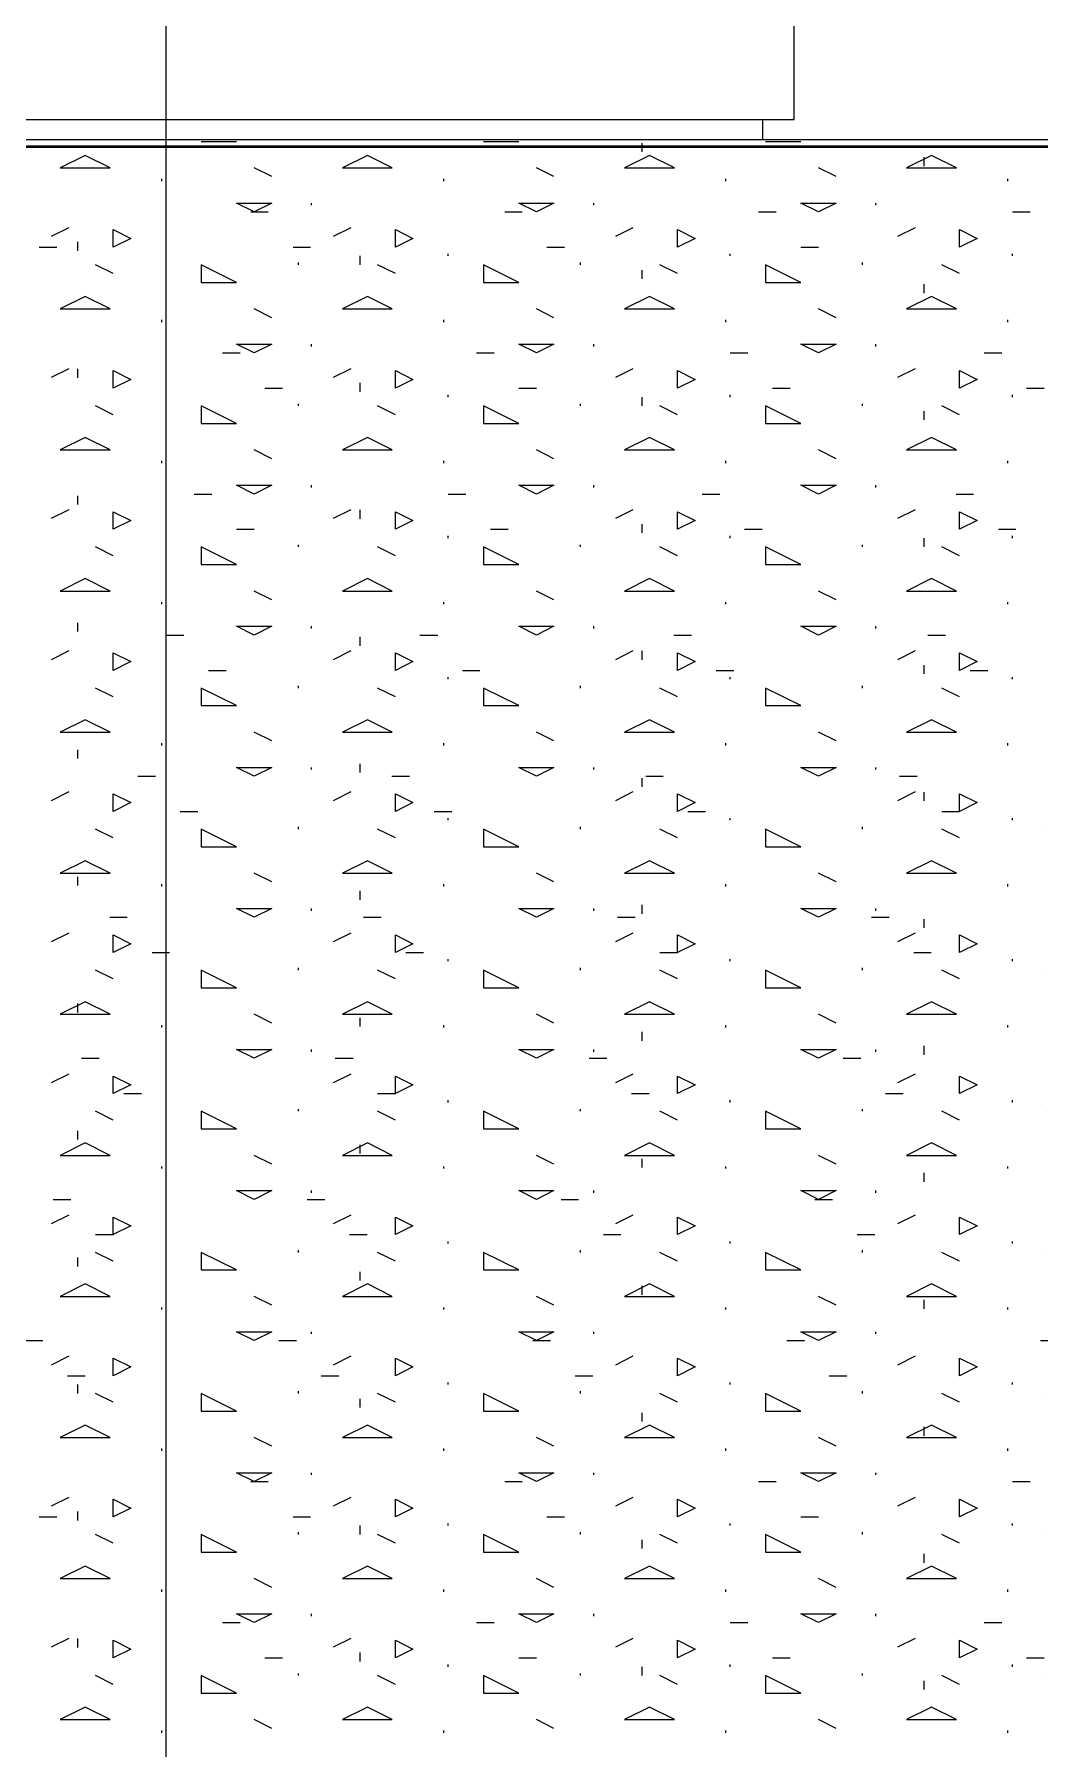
# Model space of a CAD drawing. Header units: inches. Extents: x 0.3 to 15.6, y 0.4 to 11.3.
# Drawn here: x 8.749 to 9.752, y 6.496 to 8.192 of the extents above; entities that cross this region are included whole.
import ezdxf

# ---------------------------------------------------------------- set-up
doc = ezdxf.new("R2010")
doc.units = ezdxf.units.IN
doc.header["$MEASUREMENT"] = 0
doc.layers.add('PDF_Geometry', color=7, linetype='Continuous')

msp = doc.modelspace()

# ---------------------------------------------------------------- linework, layer by layer
at = {"layer": 'PDF_Geometry', "lineweight": 5}
for points in [[(8.8794, 4.6221), (8.8794, 10.7728)], [(1.6316, 8.4067), (1.6247, 8.4067), (1.6247, 8.1081), (9.5009, 8.1081), (9.5009, 8.2855), (1.6247, 8.2855)], [(9.47, 8.0882), (9.47, 8.1081)], [(5.4732, 8.0882), (9.7518, 8.0882)], [(5.4736, 8.0821), (9.7518, 8.0821)], [(5.4736, 8.0809), (9.7518, 8.0809)], [(8.9142, 8.0865), (8.9491, 8.0865)], [(8.9142, 8.0865), (8.9142, 8.0865)], [(8.9491, 8.0865), (8.9491, 8.0865)], [(9.1934, 8.0865), (9.2283, 8.0865)], [(9.1934, 8.0865), (9.1934, 8.0865)], [(9.2283, 8.0865), (9.2283, 8.0865)], [(9.3505, 8.076), (9.3505, 8.0847)], [(9.4726, 8.0865), (9.5075, 8.0865)], [(9.4726, 8.0865), (9.4726, 8.0865)], [(9.5075, 8.0865), (9.5075, 8.0865)], [(8.984, 8.0516), (8.9666, 8.0603)], [(9.2632, 8.0516), (9.2458, 8.0603)], [(9.5424, 8.0516), (9.525, 8.0603)], [(9.6297, 8.062), (9.6297, 8.0708)], [(8.875, 8.0472), (8.875, 8.0494)], [(9.1542, 8.0472), (9.1542, 8.0494)], [(9.4333, 8.0472), (9.4333, 8.0494)], [(9.7125, 8.0472), (9.7125, 8.0494)], [(9.0233, 8.0232), (9.0233, 8.0254)], [(9.3025, 8.0232), (9.3025, 8.0254)], [(9.5817, 8.0232), (9.5817, 8.0254)], [(8.9631, 8.0167), (8.9805, 8.0167)], [(9.2144, 8.0167), (9.2318, 8.0167)], [(9.4656, 8.0167), (9.4831, 8.0167)], [(9.7169, 8.0167), (9.7344, 8.0167)], [(8.7659, 7.9927), (8.7833, 8.0014)], [(9.0451, 7.9927), (9.0625, 8.0014)], [(9.3243, 7.9927), (9.3417, 8.0014)], [(9.6035, 7.9927), (9.6209, 8.0014)], [(8.7537, 7.9818), (8.7711, 7.9818)], [(8.7921, 7.9783), (8.7921, 7.987)], [(8.8793, 7.9731), (8.8793, 7.9752)], [(9.005, 7.9818), (9.0224, 7.9818)], [(9.1585, 7.9731), (9.1585, 7.9752)], [(9.2562, 7.9818), (9.2737, 7.9818)], [(9.4377, 7.9731), (9.4377, 7.9752)], [(9.5075, 7.9818), (9.525, 7.9818)], [(9.7169, 7.9731), (9.7169, 7.9752)], [(8.827, 7.9556), (8.8095, 7.9643)], [(9.0102, 7.9643), (9.0102, 7.9665)], [(9.0713, 7.9643), (9.0713, 7.9731)], [(9.1062, 7.9556), (9.0887, 7.9643)], [(9.2894, 7.9643), (9.2894, 7.9665)], [(9.3505, 7.9504), (9.3505, 7.9591)], [(9.3854, 7.9556), (9.3679, 7.9643)], [(9.5686, 7.9643), (9.5686, 7.9665)], [(9.6646, 7.9556), (9.6471, 7.9643)], [(9.6297, 7.9364), (9.6297, 7.9451)], [(8.875, 7.9076), (8.875, 7.9098)], [(8.984, 7.912), (8.9666, 7.9207)], [(9.1542, 7.9076), (9.1542, 7.9098)], [(9.2632, 7.912), (9.2458, 7.9207)], [(9.4333, 7.9076), (9.4333, 7.9098)], [(9.5424, 7.912), (9.525, 7.9207)], [(9.7125, 7.9076), (9.7125, 7.9098)], [(8.9352, 7.8771), (8.9526, 7.8771)], [(9.0233, 7.8836), (9.0233, 7.8858)], [(9.1864, 7.8771), (9.2039, 7.8771)], [(9.3025, 7.8836), (9.3025, 7.8858)], [(9.4377, 7.8771), (9.4552, 7.8771)], [(9.5817, 7.8836), (9.5817, 7.8858)], [(9.689, 7.8771), (9.7064, 7.8771)], [(8.7659, 7.8531), (8.7833, 7.8618)], [(8.7921, 7.8526), (8.7921, 7.8614)], [(9.0451, 7.8531), (9.0625, 7.8618)], [(9.3243, 7.8531), (9.3417, 7.8618)], [(9.6035, 7.8531), (9.6209, 7.8618)], [(8.977, 7.8422), (8.9945, 7.8422)], [(9.0713, 7.8387), (9.0713, 7.8474)], [(9.2283, 7.8422), (9.2458, 7.8422)], [(9.4796, 7.8422), (9.497, 7.8422)], [(9.7309, 7.8422), (9.7483, 7.8422)], [(8.827, 7.816), (8.8095, 7.8247)], [(8.8793, 7.8335), (8.8793, 7.8356)], [(9.0102, 7.8247), (9.0102, 7.8269)], [(9.1062, 7.816), (9.0887, 7.8247)], [(9.1585, 7.8335), (9.1585, 7.8356)], [(9.2894, 7.8247), (9.2894, 7.8269)], [(9.3505, 7.8247), (9.3505, 7.8335)], [(9.3854, 7.816), (9.3679, 7.8247)], [(9.4377, 7.8335), (9.4377, 7.8356)], [(9.5686, 7.8247), (9.5686, 7.8269)], [(9.6646, 7.816), (9.6471, 7.8247)], [(9.7169, 7.8335), (9.7169, 7.8356)], [(9.6297, 7.8108), (9.6297, 7.8195)], [(8.875, 7.768), (8.875, 7.7702)], [(8.984, 7.7724), (8.9666, 7.7811)], [(9.1542, 7.768), (9.1542, 7.7702)], [(9.2632, 7.7724), (9.2458, 7.7811)], [(9.4333, 7.768), (9.4333, 7.7702)], [(9.5424, 7.7724), (9.525, 7.7811)], [(9.7125, 7.768), (9.7125, 7.7702)], [(8.9072, 7.7375), (8.9247, 7.7375)], [(9.0233, 7.744), (9.0233, 7.7462)], [(9.1585, 7.7375), (9.176, 7.7375)], [(9.3025, 7.744), (9.3025, 7.7462)], [(9.4098, 7.7375), (9.4272, 7.7375)], [(9.5817, 7.744), (9.5817, 7.7462)], [(9.6611, 7.7375), (9.6785, 7.7375)], [(8.7659, 7.7135), (8.7833, 7.7222)], [(8.7921, 7.727), (8.7921, 7.7357)], [(9.0451, 7.7135), (9.0625, 7.7222)], [(9.0713, 7.713), (9.0713, 7.7218)], [(9.3243, 7.7135), (9.3417, 7.7222)], [(9.6035, 7.7135), (9.6209, 7.7222)], [(8.9491, 7.7026), (8.9666, 7.7026)], [(9.2004, 7.7026), (9.2178, 7.7026)], [(9.3505, 7.6991), (9.3505, 7.7078)], [(9.4517, 7.7026), (9.4691, 7.7026)], [(9.703, 7.7026), (9.7204, 7.7026)], [(8.8793, 7.6939), (8.8793, 7.696)], [(9.0102, 7.6851), (9.0102, 7.6873)], [(9.1585, 7.6939), (9.1585, 7.696)], [(9.2894, 7.6851), (9.2894, 7.6873)], [(9.4377, 7.6939), (9.4377, 7.696)], [(9.5686, 7.6851), (9.5686, 7.6873)], [(9.6297, 7.6851), (9.6297, 7.6939)], [(9.7169, 7.6939), (9.7169, 7.696)], [(8.827, 7.6764), (8.8095, 7.6851)], [(9.1062, 7.6764), (9.0887, 7.6851)], [(9.3854, 7.6764), (9.3679, 7.6851)], [(9.6646, 7.6764), (9.6471, 7.6851)], [(8.984, 7.6328), (8.9666, 7.6415)], [(9.2632, 7.6328), (9.2458, 7.6415)], [(9.5424, 7.6328), (9.525, 7.6415)], [(8.875, 7.6284), (8.875, 7.6306)], [(9.1542, 7.6284), (9.1542, 7.6306)], [(9.4333, 7.6284), (9.4333, 7.6306)], [(9.7125, 7.6284), (9.7125, 7.6306)], [(8.7921, 7.6014), (8.7921, 7.6101)], [(9.0233, 7.6044), (9.0233, 7.6066)], [(9.3025, 7.6044), (9.3025, 7.6066)], [(9.5817, 7.6044), (9.5817, 7.6066)], [(8.8793, 7.5979), (8.8968, 7.5979)], [(9.0713, 7.5874), (9.0713, 7.5961)], [(9.1306, 7.5979), (9.1481, 7.5979)], [(9.3819, 7.5979), (9.3993, 7.5979)], [(9.6332, 7.5979), (9.6506, 7.5979)], [(8.7659, 7.5739), (8.7833, 7.5826)], [(9.0451, 7.5739), (9.0625, 7.5826)], [(9.3243, 7.5739), (9.3417, 7.5826)], [(9.3505, 7.5734), (9.3505, 7.5822)], [(9.6035, 7.5739), (9.6209, 7.5826)], [(9.6297, 7.5595), (9.6297, 7.5682)], [(8.8793, 7.5543), (8.8793, 7.5564)], [(8.9212, 7.563), (8.9387, 7.563)], [(9.1585, 7.5543), (9.1585, 7.5564)], [(9.1725, 7.563), (9.1899, 7.563)], [(9.4238, 7.563), (9.4412, 7.563)], [(9.4377, 7.5543), (9.4377, 7.5564)], [(9.675, 7.563), (9.6925, 7.563)], [(9.7169, 7.5543), (9.7169, 7.5564)], [(8.827, 7.5368), (8.8095, 7.5455)], [(9.0102, 7.5455), (9.0102, 7.5477)], [(9.1062, 7.5368), (9.0887, 7.5455)], [(9.2894, 7.5455), (9.2894, 7.5477)], [(9.3854, 7.5368), (9.3679, 7.5455)], [(9.5686, 7.5455), (9.5686, 7.5477)], [(9.6646, 7.5368), (9.6471, 7.5455)], [(8.984, 7.4932), (8.9666, 7.5019)], [(9.2632, 7.4932), (9.2458, 7.5019)], [(9.5424, 7.4932), (9.525, 7.5019)], [(8.7921, 7.4757), (8.7921, 7.4845)], [(8.875, 7.4888), (8.875, 7.491)], [(9.1542, 7.4888), (9.1542, 7.491)], [(9.4333, 7.4888), (9.4333, 7.491)], [(9.7125, 7.4888), (9.7125, 7.491)], [(9.0233, 7.4648), (9.0233, 7.467)], [(9.0713, 7.4618), (9.0713, 7.4705)], [(9.3025, 7.4648), (9.3025, 7.467)], [(9.5817, 7.4648), (9.5817, 7.467)], [(8.8514, 7.4583), (8.8689, 7.4583)], [(9.1027, 7.4583), (9.1201, 7.4583)], [(9.3505, 7.4478), (9.3505, 7.4565)], [(9.354, 7.4583), (9.3714, 7.4583)], [(9.6052, 7.4583), (9.6227, 7.4583)], [(8.7659, 7.4343), (8.7833, 7.443)], [(9.0451, 7.4343), (9.0625, 7.443)], [(9.3243, 7.4343), (9.3417, 7.443)], [(9.6035, 7.4343), (9.6209, 7.443)], [(9.6297, 7.4338), (9.6297, 7.4426)], [(8.8793, 7.4147), (8.8793, 7.4168)], [(8.8933, 7.4234), (8.9107, 7.4234)], [(9.1446, 7.4234), (9.162, 7.4234)], [(9.1585, 7.4147), (9.1585, 7.4168)], [(9.3958, 7.4234), (9.4133, 7.4234)], [(9.4377, 7.4147), (9.4377, 7.4168)], [(9.6471, 7.4234), (9.6646, 7.4234)], [(9.7169, 7.4147), (9.7169, 7.4168)], [(8.827, 7.3972), (8.8095, 7.4059)], [(9.0102, 7.4059), (9.0102, 7.4081)], [(9.1062, 7.3972), (9.0887, 7.4059)], [(9.2894, 7.4059), (9.2894, 7.4081)], [(9.3854, 7.3972), (9.3679, 7.4059)], [(9.5686, 7.4059), (9.5686, 7.4081)], [(9.6646, 7.3972), (9.6471, 7.4059)], [(9.7518, 7.4059), (9.7518, 7.4059)], [(8.7921, 7.3501), (8.7921, 7.3588)], [(8.875, 7.3492), (8.875, 7.3514)], [(8.984, 7.3536), (8.9666, 7.3623)], [(9.1542, 7.3492), (9.1542, 7.3514)], [(9.2632, 7.3536), (9.2458, 7.3623)], [(9.4333, 7.3492), (9.4333, 7.3514)], [(9.5424, 7.3536), (9.525, 7.3623)], [(9.7125, 7.3492), (9.7125, 7.3514)], [(9.0713, 7.3361), (9.0713, 7.3449)], [(9.3505, 7.3222), (9.3505, 7.3309)], [(8.8235, 7.3187), (8.8409, 7.3187)], [(9.0233, 7.3252), (9.0233, 7.3274)], [(9.0748, 7.3187), (9.0922, 7.3187)], [(9.3025, 7.3252), (9.3025, 7.3274)], [(9.326, 7.3187), (9.3435, 7.3187)], [(9.5773, 7.3187), (9.5948, 7.3187)], [(9.5817, 7.3252), (9.5817, 7.3274)], [(9.6297, 7.3082), (9.6297, 7.3169)], [(8.7659, 7.2947), (8.7833, 7.3034)], [(9.0451, 7.2947), (9.0625, 7.3034)], [(9.3243, 7.2947), (9.3417, 7.3034)], [(9.6035, 7.2947), (9.6209, 7.3034)], [(8.8654, 7.2838), (8.8828, 7.2838)], [(9.1166, 7.2838), (9.1341, 7.2838)], [(9.3679, 7.2838), (9.3854, 7.2838)], [(9.6192, 7.2838), (9.6366, 7.2838)], [(8.827, 7.2576), (8.8095, 7.2663)], [(8.8793, 7.2751), (8.8793, 7.2772)], [(9.0102, 7.2663), (9.0102, 7.2685)], [(9.1062, 7.2576), (9.0887, 7.2663)], [(9.1585, 7.2751), (9.1585, 7.2772)], [(9.2894, 7.2663), (9.2894, 7.2685)], [(9.3854, 7.2576), (9.3679, 7.2663)], [(9.4377, 7.2751), (9.4377, 7.2772)], [(9.5686, 7.2663), (9.5686, 7.2685)], [(9.6646, 7.2576), (9.6471, 7.2663)], [(9.7169, 7.2751), (9.7169, 7.2772)], [(9.7518, 7.2663), (9.7518, 7.2663)], [(8.7921, 7.2244), (8.7921, 7.2332)], [(8.875, 7.2096), (8.875, 7.2118)], [(8.984, 7.214), (8.9666, 7.2227)], [(9.0713, 7.2105), (9.0713, 7.2192)], [(9.1542, 7.2096), (9.1542, 7.2118)], [(9.2632, 7.214), (9.2458, 7.2227)], [(9.4333, 7.2096), (9.4333, 7.2118)], [(9.5424, 7.214), (9.525, 7.2227)], [(9.7125, 7.2096), (9.7125, 7.2118)], [(9.3505, 7.1965), (9.3505, 7.2053)], [(8.7956, 7.1791), (8.813, 7.1791)], [(9.0233, 7.1856), (9.0233, 7.1878)], [(9.0468, 7.1791), (9.0643, 7.1791)], [(9.2981, 7.1791), (9.3156, 7.1791)], [(9.3025, 7.1856), (9.3025, 7.1878)], [(9.5494, 7.1791), (9.5668, 7.1791)], [(9.5817, 7.1856), (9.5817, 7.1878)], [(9.6297, 7.1826), (9.6297, 7.1913)], [(8.7659, 7.1551), (8.7833, 7.1638)], [(9.0451, 7.1551), (9.0625, 7.1638)], [(9.3243, 7.1551), (9.3417, 7.1638)], [(9.6035, 7.1551), (9.6209, 7.1638)], [(8.8374, 7.1442), (8.8549, 7.1442)], [(9.0887, 7.1442), (9.1062, 7.1442)], [(9.34, 7.1442), (9.3574, 7.1442)], [(9.5913, 7.1442), (9.6087, 7.1442)], [(8.827, 7.118), (8.8095, 7.1267)], [(8.8793, 7.1355), (8.8793, 7.1376)], [(9.0102, 7.1267), (9.0102, 7.1289)], [(9.1062, 7.118), (9.0887, 7.1267)], [(9.1585, 7.1355), (9.1585, 7.1376)], [(9.2894, 7.1267), (9.2894, 7.1289)], [(9.3854, 7.118), (9.3679, 7.1267)], [(9.4377, 7.1355), (9.4377, 7.1376)], [(9.5686, 7.1267), (9.5686, 7.1289)], [(9.6646, 7.118), (9.6471, 7.1267)], [(9.7169, 7.1355), (9.7169, 7.1376)], [(9.7518, 7.1267), (9.7518, 7.1267)], [(8.7921, 7.0988), (8.7921, 7.1075)], [(9.0713, 7.0848), (9.0713, 7.0936)], [(8.984, 7.0744), (8.9666, 7.0831)], [(9.2632, 7.0744), (9.2458, 7.0831)], [(9.3505, 7.0709), (9.3505, 7.0796)], [(9.5424, 7.0744), (9.525, 7.0831)], [(8.875, 7.07), (8.875, 7.0722)], [(9.1542, 7.07), (9.1542, 7.0722)], [(9.4333, 7.07), (9.4333, 7.0722)], [(9.6297, 7.0569), (9.6297, 7.0657)], [(9.7125, 7.07), (9.7125, 7.0722)], [(9.0233, 7.046), (9.0233, 7.0482)], [(9.3025, 7.046), (9.3025, 7.0482)], [(9.5817, 7.046), (9.5817, 7.0482)], [(8.7659, 7.0155), (8.7833, 7.0242)], [(8.7676, 7.0395), (8.7851, 7.0395)], [(9.0189, 7.0395), (9.0364, 7.0395)], [(9.0451, 7.0155), (9.0625, 7.0242)], [(9.2702, 7.0395), (9.2876, 7.0395)], [(9.3243, 7.0155), (9.3417, 7.0242)], [(9.5215, 7.0395), (9.5389, 7.0395)], [(9.6035, 7.0155), (9.6209, 7.0242)], [(8.8095, 7.0046), (8.827, 7.0046)], [(8.8793, 6.9959), (8.8793, 6.998)], [(9.0608, 7.0046), (9.0783, 7.0046)], [(9.1585, 6.9959), (9.1585, 6.998)], [(9.3121, 7.0046), (9.3295, 7.0046)], [(9.4377, 6.9959), (9.4377, 6.998)], [(9.5634, 7.0046), (9.5808, 7.0046)], [(9.7169, 6.9959), (9.7169, 6.998)], [(8.7921, 6.9732), (8.7921, 6.9819)], [(8.827, 6.9784), (8.8095, 6.9871)], [(9.0102, 6.9871), (9.0102, 6.9893)], [(9.1062, 6.9784), (9.0887, 6.9871)], [(9.2894, 6.9871), (9.2894, 6.9893)], [(9.3854, 6.9784), (9.3679, 6.9871)], [(9.5686, 6.9871), (9.5686, 6.9893)], [(9.6646, 6.9784), (9.6471, 6.9871)], [(9.7518, 6.9871), (9.7518, 6.9871)], [(9.0713, 6.9592), (9.0713, 6.9679)], [(8.984, 6.9348), (8.9666, 6.9435)], [(9.2632, 6.9348), (9.2458, 6.9435)], [(9.3505, 6.9452), (9.3505, 6.954)], [(9.5424, 6.9348), (9.525, 6.9435)], [(9.6297, 6.9313), (9.6297, 6.94)], [(8.875, 6.9304), (8.875, 6.9326)], [(9.1542, 6.9304), (9.1542, 6.9326)], [(9.4333, 6.9304), (9.4333, 6.9326)], [(9.7125, 6.9304), (9.7125, 6.9326)], [(9.0233, 6.9064), (9.0233, 6.9086)], [(9.3025, 6.9064), (9.3025, 6.9086)], [(9.5817, 6.9064), (9.5817, 6.9086)], [(8.7397, 6.8999), (8.7572, 6.8999)], [(8.991, 6.8999), (9.0085, 6.8999)], [(9.2423, 6.8999), (9.2597, 6.8999)], [(9.4936, 6.8999), (9.511, 6.8999)], [(9.7448, 6.8999), (9.7518, 6.8999)], [(8.7659, 6.8759), (8.7833, 6.8846)], [(9.0451, 6.8759), (9.0625, 6.8846)], [(9.3243, 6.8759), (9.3417, 6.8846)], [(9.6035, 6.8759), (9.6209, 6.8846)], [(8.7816, 6.865), (8.7991, 6.865)], [(8.7921, 6.8475), (8.7921, 6.8563)], [(8.8793, 6.8563), (8.8793, 6.8584)], [(9.0329, 6.865), (9.0503, 6.865)], [(9.1585, 6.8563), (9.1585, 6.8584)], [(9.2842, 6.865), (9.3016, 6.865)], [(9.4377, 6.8563), (9.4377, 6.8584)], [(9.5354, 6.865), (9.5529, 6.865)], [(9.7169, 6.8563), (9.7169, 6.8584)], [(8.827, 6.8388), (8.8095, 6.8475)], [(9.0102, 6.8475), (9.0102, 6.8497)], [(9.0713, 6.8336), (9.0713, 6.8423)], [(9.1062, 6.8388), (9.0887, 6.8475)], [(9.2894, 6.8475), (9.2894, 6.8497)], [(9.3854, 6.8388), (9.3679, 6.8475)], [(9.5686, 6.8475), (9.5686, 6.8497)], [(9.6646, 6.8388), (9.6471, 6.8475)], [(9.7518, 6.8475), (9.7518, 6.8475)], [(9.3505, 6.8196), (9.3505, 6.8283)], [(8.984, 6.7952), (8.9666, 6.8039)], [(9.2632, 6.7952), (9.2458, 6.8039)], [(9.5424, 6.7952), (9.525, 6.8039)], [(9.6297, 6.8056), (9.6297, 6.8144)], [(8.875, 6.7908), (8.875, 6.793)], [(9.1542, 6.7908), (9.1542, 6.793)], [(9.4333, 6.7908), (9.4333, 6.793)], [(9.7125, 6.7908), (9.7125, 6.793)], [(8.9631, 6.7603), (8.9805, 6.7603)], [(9.0233, 6.7668), (9.0233, 6.769)], [(9.2144, 6.7603), (9.2318, 6.7603)], [(9.3025, 6.7668), (9.3025, 6.769)], [(9.4656, 6.7603), (9.4831, 6.7603)], [(9.5817, 6.7668), (9.5817, 6.769)], [(9.7169, 6.7603), (9.7344, 6.7603)], [(8.7659, 6.7363), (8.7833, 6.745)], [(9.0451, 6.7363), (9.0625, 6.745)], [(9.3243, 6.7363), (9.3417, 6.745)], [(9.6035, 6.7363), (9.6209, 6.745)], [(8.7537, 6.7254), (8.7711, 6.7254)], [(8.7921, 6.7219), (8.7921, 6.7306)], [(8.8793, 6.7167), (8.8793, 6.7188)], [(9.005, 6.7254), (9.0224, 6.7254)], [(9.1585, 6.7167), (9.1585, 6.7188)], [(9.2562, 6.7254), (9.2737, 6.7254)], [(9.4377, 6.7167), (9.4377, 6.7188)], [(9.5075, 6.7254), (9.525, 6.7254)], [(9.7169, 6.7167), (9.7169, 6.7188)], [(8.827, 6.6992), (8.8095, 6.7079)], [(9.0102, 6.7079), (9.0102, 6.7101)], [(9.0713, 6.7079), (9.0713, 6.7167)], [(9.1062, 6.6992), (9.0887, 6.7079)], [(9.2894, 6.7079), (9.2894, 6.7101)], [(9.3505, 6.694), (9.3505, 6.7027)], [(9.3854, 6.6992), (9.3679, 6.7079)], [(9.5686, 6.7079), (9.5686, 6.7101)], [(9.6646, 6.6992), (9.6471, 6.7079)], [(9.7518, 6.7079), (9.7518, 6.7079)], [(9.6297, 6.68), (9.6297, 6.6887)], [(8.875, 6.6512), (8.875, 6.6534)], [(8.984, 6.6556), (8.9666, 6.6643)], [(9.1542, 6.6512), (9.1542, 6.6534)], [(9.2632, 6.6556), (9.2458, 6.6643)], [(9.4333, 6.6512), (9.4333, 6.6534)], [(9.5424, 6.6556), (9.525, 6.6643)], [(9.7125, 6.6512), (9.7125, 6.6534)], [(8.9352, 6.6207), (8.9526, 6.6207)], [(9.0233, 6.6272), (9.0233, 6.6294)], [(9.1864, 6.6207), (9.2039, 6.6207)], [(9.3025, 6.6272), (9.3025, 6.6294)], [(9.4377, 6.6207), (9.4552, 6.6207)], [(9.5817, 6.6272), (9.5817, 6.6294)], [(9.689, 6.6207), (9.7064, 6.6207)], [(8.7659, 6.5967), (8.7833, 6.6054)], [(8.7921, 6.5962), (8.7921, 6.605)], [(9.0451, 6.5967), (9.0625, 6.6054)], [(9.3243, 6.5967), (9.3417, 6.6054)], [(9.6035, 6.5967), (9.6209, 6.6054)], [(8.977, 6.5858), (8.9945, 6.5858)], [(9.0713, 6.5823), (9.0713, 6.591)], [(9.2283, 6.5858), (9.2458, 6.5858)], [(9.4796, 6.5858), (9.497, 6.5858)], [(9.7309, 6.5858), (9.7483, 6.5858)], [(8.827, 6.5596), (8.8095, 6.5683)], [(8.8793, 6.5771), (8.8793, 6.5792)], [(9.0102, 6.5683), (9.0102, 6.5705)], [(9.1062, 6.5596), (9.0887, 6.5683)], [(9.1585, 6.5771), (9.1585, 6.5792)], [(9.2894, 6.5683), (9.2894, 6.5705)], [(9.3505, 6.5683), (9.3505, 6.5771)], [(9.3854, 6.5596), (9.3679, 6.5683)], [(9.4377, 6.5771), (9.4377, 6.5792)], [(9.5686, 6.5683), (9.5686, 6.5705)], [(9.6646, 6.5596), (9.6471, 6.5683)], [(9.7169, 6.5771), (9.7169, 6.5792)], [(9.7518, 6.5683), (9.7518, 6.5683)], [(9.6297, 6.5544), (9.6297, 6.5631)], [(9.6122, 6.5247), (9.6616, 6.5247), (9.6369, 6.537), (9.6122, 6.5247)], [(8.984, 6.516), (8.9666, 6.5247)], [(9.2632, 6.516), (9.2458, 6.5247)], [(9.5424, 6.516), (9.525, 6.5247)], [(8.875, 6.5116), (8.875, 6.5138)], [(9.1542, 6.5116), (9.1542, 6.5138)], [(9.4333, 6.5116), (9.4333, 6.5138)], [(9.7125, 6.5116), (9.7125, 6.5138)]]:
    msp.add_lwpolyline(points, dxfattribs=at)
for points in [[(8.7993, 8.0726), (8.7746, 8.0603), (8.824, 8.0603)], [(9.0785, 8.0726), (9.0538, 8.0603), (9.1032, 8.0603)], [(9.3577, 8.0726), (9.333, 8.0603), (9.3824, 8.0603)], [(9.6369, 8.0726), (9.6122, 8.0603), (9.6616, 8.0603)], [(8.9491, 8.0254), (8.984, 8.0254), (8.9666, 8.0167)], [(9.2283, 8.0254), (9.2632, 8.0254), (9.2458, 8.0167)], [(9.5075, 8.0254), (9.5424, 8.0254), (9.525, 8.0167)], [(8.827, 7.9992), (8.8444, 7.9905), (8.827, 7.9818)], [(9.1062, 7.9992), (9.1236, 7.9905), (9.1062, 7.9818)], [(9.3854, 7.9992), (9.4028, 7.9905), (9.3854, 7.9818)], [(9.6646, 7.9992), (9.682, 7.9905), (9.6646, 7.9818)], [(8.9142, 7.9643), (8.9142, 7.9469), (8.9491, 7.9469)], [(9.1934, 7.9643), (9.1934, 7.9469), (9.2283, 7.9469)], [(9.4726, 7.9643), (9.4726, 7.9469), (9.5075, 7.9469)], [(8.7993, 7.933), (8.7746, 7.9207), (8.824, 7.9207)], [(9.0785, 7.933), (9.0538, 7.9207), (9.1032, 7.9207)], [(9.3577, 7.933), (9.333, 7.9207), (9.3824, 7.9207)], [(9.6369, 7.933), (9.6122, 7.9207), (9.6616, 7.9207)], [(8.9491, 7.8858), (8.984, 7.8858), (8.9666, 7.8771)], [(9.2283, 7.8858), (9.2632, 7.8858), (9.2458, 7.8771)], [(9.5075, 7.8858), (9.5424, 7.8858), (9.525, 7.8771)], [(8.827, 7.8596), (8.8444, 7.8509), (8.827, 7.8422)], [(9.1062, 7.8596), (9.1236, 7.8509), (9.1062, 7.8422)], [(9.3854, 7.8596), (9.4028, 7.8509), (9.3854, 7.8422)], [(9.6646, 7.8596), (9.682, 7.8509), (9.6646, 7.8422)], [(8.9142, 7.8247), (8.9142, 7.8073), (8.9491, 7.8073)], [(9.1934, 7.8247), (9.1934, 7.8073), (9.2283, 7.8073)], [(9.4726, 7.8247), (9.4726, 7.8073), (9.5075, 7.8073)], [(8.7993, 7.7934), (8.7746, 7.7811), (8.824, 7.7811)], [(9.0785, 7.7934), (9.0538, 7.7811), (9.1032, 7.7811)], [(9.3577, 7.7934), (9.333, 7.7811), (9.3824, 7.7811)], [(9.6369, 7.7934), (9.6122, 7.7811), (9.6616, 7.7811)], [(8.9491, 7.7462), (8.984, 7.7462), (8.9666, 7.7375)], [(9.2283, 7.7462), (9.2632, 7.7462), (9.2458, 7.7375)], [(9.5075, 7.7462), (9.5424, 7.7462), (9.525, 7.7375)], [(8.827, 7.72), (8.8444, 7.7113), (8.827, 7.7026)], [(9.1062, 7.72), (9.1236, 7.7113), (9.1062, 7.7026)], [(9.3854, 7.72), (9.4028, 7.7113), (9.3854, 7.7026)], [(9.6646, 7.72), (9.682, 7.7113), (9.6646, 7.7026)], [(8.9142, 7.6851), (8.9142, 7.6677), (8.9491, 7.6677)], [(9.1934, 7.6851), (9.1934, 7.6677), (9.2283, 7.6677)], [(9.4726, 7.6851), (9.4726, 7.6677), (9.5075, 7.6677)], [(8.7993, 7.6538), (8.7746, 7.6415), (8.824, 7.6415)], [(9.0785, 7.6538), (9.0538, 7.6415), (9.1032, 7.6415)], [(9.3577, 7.6538), (9.333, 7.6415), (9.3824, 7.6415)], [(9.6369, 7.6538), (9.6122, 7.6415), (9.6616, 7.6415)], [(8.9491, 7.6066), (8.984, 7.6066), (8.9666, 7.5979)], [(9.2283, 7.6066), (9.2632, 7.6066), (9.2458, 7.5979)], [(9.5075, 7.6066), (9.5424, 7.6066), (9.525, 7.5979)], [(8.827, 7.5804), (8.8444, 7.5717), (8.827, 7.563)], [(9.1062, 7.5804), (9.1236, 7.5717), (9.1062, 7.563)], [(9.3854, 7.5804), (9.4028, 7.5717), (9.3854, 7.563)], [(9.6646, 7.5804), (9.682, 7.5717), (9.6646, 7.563)], [(8.9142, 7.5455), (8.9142, 7.5281), (8.9491, 7.5281)], [(9.1934, 7.5455), (9.1934, 7.5281), (9.2283, 7.5281)], [(9.4726, 7.5455), (9.4726, 7.5281), (9.5075, 7.5281)], [(8.7993, 7.5142), (8.7746, 7.5019), (8.824, 7.5019)], [(9.0785, 7.5142), (9.0538, 7.5019), (9.1032, 7.5019)], [(9.3577, 7.5142), (9.333, 7.5019), (9.3824, 7.5019)], [(9.6369, 7.5142), (9.6122, 7.5019), (9.6616, 7.5019)], [(8.9491, 7.467), (8.984, 7.467), (8.9666, 7.4583)], [(9.2283, 7.467), (9.2632, 7.467), (9.2458, 7.4583)], [(9.5075, 7.467), (9.5424, 7.467), (9.525, 7.4583)], [(8.827, 7.4408), (8.8444, 7.4321), (8.827, 7.4234)], [(9.1062, 7.4408), (9.1236, 7.4321), (9.1062, 7.4234)], [(9.3854, 7.4408), (9.4028, 7.4321), (9.3854, 7.4234)], [(9.6646, 7.4408), (9.682, 7.4321), (9.6646, 7.4234)], [(8.9142, 7.4059), (8.9142, 7.3885), (8.9491, 7.3885)], [(9.1934, 7.4059), (9.1934, 7.3885), (9.2283, 7.3885)], [(9.4726, 7.4059), (9.4726, 7.3885), (9.5075, 7.3885)], [(8.7993, 7.3746), (8.7746, 7.3623), (8.824, 7.3623)], [(9.0785, 7.3746), (9.0538, 7.3623), (9.1032, 7.3623)], [(9.3577, 7.3746), (9.333, 7.3623), (9.3824, 7.3623)], [(9.6369, 7.3746), (9.6122, 7.3623), (9.6616, 7.3623)], [(8.9491, 7.3274), (8.984, 7.3274), (8.9666, 7.3187)], [(9.2283, 7.3274), (9.2632, 7.3274), (9.2458, 7.3187)], [(9.5075, 7.3274), (9.5424, 7.3274), (9.525, 7.3187)], [(8.827, 7.3012), (8.8444, 7.2925), (8.827, 7.2838)], [(9.1062, 7.3012), (9.1236, 7.2925), (9.1062, 7.2838)], [(9.3854, 7.3012), (9.4028, 7.2925), (9.3854, 7.2838)], [(9.6646, 7.3012), (9.682, 7.2925), (9.6646, 7.2838)], [(8.9142, 7.2663), (8.9142, 7.2489), (8.9491, 7.2489)], [(9.1934, 7.2663), (9.1934, 7.2489), (9.2283, 7.2489)], [(9.4726, 7.2663), (9.4726, 7.2489), (9.5075, 7.2489)], [(8.7993, 7.235), (8.7746, 7.2227), (8.824, 7.2227)], [(9.0785, 7.235), (9.0538, 7.2227), (9.1032, 7.2227)], [(9.3577, 7.235), (9.333, 7.2227), (9.3824, 7.2227)], [(9.6369, 7.235), (9.6122, 7.2227), (9.6616, 7.2227)], [(8.9491, 7.1878), (8.984, 7.1878), (8.9666, 7.1791)], [(9.2283, 7.1878), (9.2632, 7.1878), (9.2458, 7.1791)], [(9.5075, 7.1878), (9.5424, 7.1878), (9.525, 7.1791)], [(8.827, 7.1616), (8.8444, 7.1529), (8.827, 7.1442)], [(9.1062, 7.1616), (9.1236, 7.1529), (9.1062, 7.1442)], [(9.3854, 7.1616), (9.4028, 7.1529), (9.3854, 7.1442)], [(9.6646, 7.1616), (9.682, 7.1529), (9.6646, 7.1442)], [(8.9142, 7.1267), (8.9142, 7.1093), (8.9491, 7.1093)], [(9.1934, 7.1267), (9.1934, 7.1093), (9.2283, 7.1093)], [(9.4726, 7.1267), (9.4726, 7.1093), (9.5075, 7.1093)], [(8.7993, 7.0954), (8.7746, 7.0831), (8.824, 7.0831)], [(9.0785, 7.0954), (9.0538, 7.0831), (9.1032, 7.0831)], [(9.3577, 7.0954), (9.333, 7.0831), (9.3824, 7.0831)], [(9.6369, 7.0954), (9.6122, 7.0831), (9.6616, 7.0831)], [(8.9491, 7.0482), (8.984, 7.0482), (8.9666, 7.0395)], [(9.2283, 7.0482), (9.2632, 7.0482), (9.2458, 7.0395)], [(9.5075, 7.0482), (9.5424, 7.0482), (9.525, 7.0395)], [(8.827, 7.022), (8.8444, 7.0133), (8.827, 7.0046)], [(9.1062, 7.022), (9.1236, 7.0133), (9.1062, 7.0046)], [(9.3854, 7.022), (9.4028, 7.0133), (9.3854, 7.0046)], [(9.6646, 7.022), (9.682, 7.0133), (9.6646, 7.0046)], [(8.9142, 6.9871), (8.9142, 6.9697), (8.9491, 6.9697)], [(9.1934, 6.9871), (9.1934, 6.9697), (9.2283, 6.9697)], [(9.4726, 6.9871), (9.4726, 6.9697), (9.5075, 6.9697)], [(8.7993, 6.9558), (8.7746, 6.9435), (8.824, 6.9435)], [(9.0785, 6.9558), (9.0538, 6.9435), (9.1032, 6.9435)], [(9.3577, 6.9558), (9.333, 6.9435), (9.3824, 6.9435)], [(9.6369, 6.9558), (9.6122, 6.9435), (9.6616, 6.9435)], [(8.9491, 6.9086), (8.984, 6.9086), (8.9666, 6.8999)], [(9.2283, 6.9086), (9.2632, 6.9086), (9.2458, 6.8999)], [(9.5075, 6.9086), (9.5424, 6.9086), (9.525, 6.8999)], [(8.827, 6.8824), (8.8444, 6.8737), (8.827, 6.865)], [(9.1062, 6.8824), (9.1236, 6.8737), (9.1062, 6.865)], [(9.3854, 6.8824), (9.4028, 6.8737), (9.3854, 6.865)], [(9.6646, 6.8824), (9.682, 6.8737), (9.6646, 6.865)], [(8.9142, 6.8475), (8.9142, 6.8301), (8.9491, 6.8301)], [(9.1934, 6.8475), (9.1934, 6.8301), (9.2283, 6.8301)], [(9.4726, 6.8475), (9.4726, 6.8301), (9.5075, 6.8301)], [(8.7993, 6.8162), (8.7746, 6.8039), (8.824, 6.8039)], [(9.0785, 6.8162), (9.0538, 6.8039), (9.1032, 6.8039)], [(9.3577, 6.8162), (9.333, 6.8039), (9.3824, 6.8039)], [(9.6369, 6.8162), (9.6122, 6.8039), (9.6616, 6.8039)], [(8.9491, 6.769), (8.984, 6.769), (8.9666, 6.7603)], [(9.2283, 6.769), (9.2632, 6.769), (9.2458, 6.7603)], [(9.5075, 6.769), (9.5424, 6.769), (9.525, 6.7603)], [(8.827, 6.7428), (8.8444, 6.7341), (8.827, 6.7254)], [(9.1062, 6.7428), (9.1236, 6.7341), (9.1062, 6.7254)], [(9.3854, 6.7428), (9.4028, 6.7341), (9.3854, 6.7254)], [(9.6646, 6.7428), (9.682, 6.7341), (9.6646, 6.7254)], [(8.9142, 6.7079), (8.9142, 6.6905), (8.9491, 6.6905)], [(9.1934, 6.7079), (9.1934, 6.6905), (9.2283, 6.6905)], [(9.4726, 6.7079), (9.4726, 6.6905), (9.5075, 6.6905)], [(8.7993, 6.6766), (8.7746, 6.6643), (8.824, 6.6643)], [(9.0785, 6.6766), (9.0538, 6.6643), (9.1032, 6.6643)], [(9.3577, 6.6766), (9.333, 6.6643), (9.3824, 6.6643)], [(9.6369, 6.6766), (9.6122, 6.6643), (9.6616, 6.6643)], [(8.9491, 6.6294), (8.984, 6.6294), (8.9666, 6.6207)], [(9.2283, 6.6294), (9.2632, 6.6294), (9.2458, 6.6207)], [(9.5075, 6.6294), (9.5424, 6.6294), (9.525, 6.6207)], [(8.827, 6.6032), (8.8444, 6.5945), (8.827, 6.5858)], [(9.1062, 6.6032), (9.1236, 6.5945), (9.1062, 6.5858)], [(9.3854, 6.6032), (9.4028, 6.5945), (9.3854, 6.5858)], [(9.6646, 6.6032), (9.682, 6.5945), (9.6646, 6.5858)], [(8.9142, 6.5683), (8.9142, 6.5509), (8.9491, 6.5509)], [(9.1934, 6.5683), (9.1934, 6.5509), (9.2283, 6.5509)], [(9.4726, 6.5683), (9.4726, 6.5509), (9.5075, 6.5509)], [(8.7993, 6.537), (8.7746, 6.5247), (8.824, 6.5247)], [(9.0785, 6.537), (9.0538, 6.5247), (9.1032, 6.5247)], [(9.3577, 6.537), (9.333, 6.5247), (9.3824, 6.5247)]]:
    msp.add_lwpolyline(points, close=True, dxfattribs=at)

doc.saveas('drawing.dxf')
